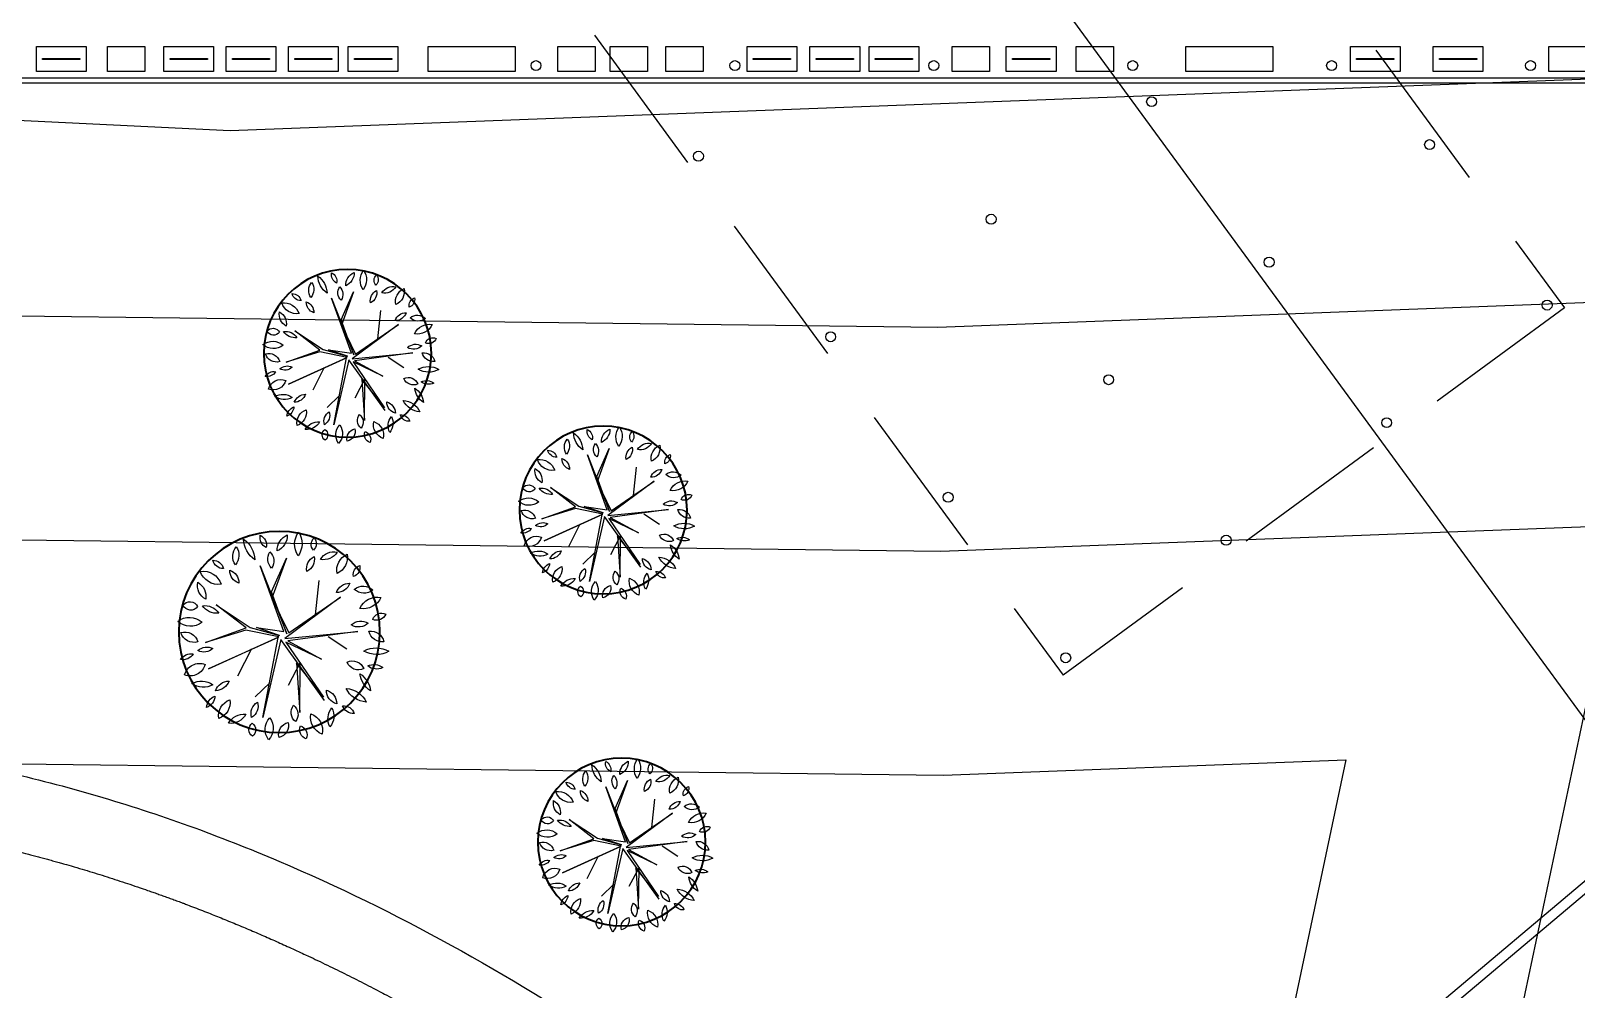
# Model space of a CAD drawing. Header units: millimetres. Extents: x 55520 to 96084, y -58491 to -49645.
# Drawn here: x 59530.2 to 59592.4, y -57801.4 to -57762.9 of the extents above; entities that cross this region are included whole.
import ezdxf

# ---------------------------------------------------------------- set-up
doc = ezdxf.new("R2010")
doc.units = ezdxf.units.MM
doc.linetypes.add('HIDDEN', pattern=[9.525, 6.35, -3.175])
for name, color, linetype in [('Alvenaria Corte', 30, 'Continuous'), ('Alvenaria Vista', 40, 'Continuous'), ('ARQ-COTAS', 1, 'Continuous'), ('Caminhos Principais', 13, 'Continuous'), ('Curvas de Nível', 10, 'Continuous'), ('Esquadrias', 241, 'Continuous'), ('Mobiliário_cinza', 254, 'Continuous'), ('Pilares', 181, 'Continuous'), ('Projeção', 60, 'HIDDEN'), ('Árvores Existentes', 114, 'Continuous')]:
    doc.layers.add(name, color=color, linetype=linetype)

# ---------------------------------------------------------------- blocks, each defined once
blk = doc.blocks.new('tree 17')
at = {"color": 0, "linetype": 'ByBlock'}
for p, q in [((-0.215, 1.813), (-0.082, 0.152)), ((-0.033, 0.269), (-0.182, 1.747)), ((-0.182, 1.747), (-0.149, 0.772)), ((-0.149, 0.772), (-0.808, 1.664)), ((-0.808, 1.664), (-0.082, 0.822)), ((-0.082, 0.152), (-1.511, 1.221)), ((-1.511, 1.221), (-0.099, 0.075)), ((-0.082, 0.822), (-0.619, 1.038)), ((0.327, 1.071), (-0.033, 0.269)), ((0.001, 0.186), (1.346, 1.116)), ((1.346, 1.116), (0.017, 0.269)), ((0.017, 0.269), (0.327, 1.071)), ((0.765, 0.778), (0.909, 1.26)), ((-0.89, 0.728), (-1.344, 0.756)), ((-0.099, 0.075), (-1.738, -0.385)), ((-1.738, -0.385), (-0.082, 0.075)), ((-0.719, -0.113), (-1.344, 0.152)), ((-0.082, 0.075), (-0.542, -0.512)), ((-0.431, -0.496), (-0.049, 0.058)), ((-0.049, 0.058), (-0.326, -0.401)), ((-0.326, -0.401), (0.084, 0.058)), ((1.54, 0.285), (0.001, 0.186)), ((0.084, 0.058), (0.626, -1.404)), ((0.626, -1.404), (0.1, 0.136)), ((0.1, 0.136), (0.444, -0.795)), ((0.15, 0.152), (1.54, 0.285)), ((0.361, -0.684), (0.15, 0.152)), ((0.865, 0.224), (1.418, -0.302)), ((-0.542, -0.512), (-1.411, -0.878)), ((-1.411, -0.878), (-0.509, -0.545)), ((-0.686, -1.37), (-0.431, -0.496)), ((-0.509, -0.545), (-0.686, -1.37)), ((1.18, -1.16), (0.361, -0.684)), ((0.444, -0.795), (1.18, -1.16))]:
    blk.add_line(p, q, dxfattribs=at)
for points in [[(0.106, 2.463, 0.350689), (0.021, 2.165)], [(0.021, 2.165, 0.350689), (0.106, 2.463)], [(0.478, 2.441, 0.27027), (0.329, 1.921)], [(0.329, 1.921, 0.27027), (0.478, 2.441)], [(-1.072, 2.208, 0.45154), (-0.987, 1.9)], [(-0.987, 1.9, 0.45154), (-1.072, 2.208)], [(-0.733, 2.356, 0.375302), (-0.637, 1.847)], [(-0.637, 1.847, 0.375302), (-0.733, 2.356)], [(-0.191, 2.048, 0.30277), (-0.499, 2.346)], [(-0.499, 2.346, 0.30277), (-0.191, 2.048)], [(0.711, 2.314, 0.218613), (0.775, 1.868)], [(0.775, 1.868, 0.218613), (0.711, 2.314)], [(1.253, 2.091, 0.288468), (1.019, 1.847)], [(1.019, 1.847, 0.288468), (1.253, 2.091)], [(-1.147, 1.666, 0.420523), (-1.518, 1.793)], [(-1.518, 1.793, 0.420523), (-1.147, 1.666)], [(-1.009, 1.762, 0.408258), (-0.807, 1.454)], [(-0.807, 1.454, 0.408258), (-1.009, 1.762)], [(-0.053, 2.048, 0.340953), (-0.032, 1.666)], [(-0.032, 1.666, 0.340953), (-0.053, 2.048)], [(0.913, 1.836, 0.440076), (0.722, 1.485)], [(0.722, 1.485, 0.440076), (0.913, 1.836)], [(1.592, 1.9, 0.268637), (1.168, 1.539)], [(1.168, 1.539, 0.268637), (1.592, 1.9)], [(-1.954, 1.39, 0.525994), (-1.773, 1.167)], [(-1.773, 1.167, 0.525994), (-1.954, 1.39)], [(-1.391, 1.326, 0.363335), (-1.731, 1.687)], [(-1.731, 1.687, 0.363335), (-1.391, 1.326)], [(1.645, 1.666, 0.386862), (1.539, 1.273)], [(1.539, 1.273, 0.386862), (1.645, 1.666)], [(-1.38, 0.88, 0.343163), (-1.699, 1.061)], [(-1.699, 1.061, 0.343163), (-1.38, 0.88)], [(1.645, 1.124, 0.341117), (1.327, 0.912)], [(1.327, 0.912, 0.341117), (1.645, 1.124)], [(2.07, 1.22, 0.443589), (1.773, 1.124)], [(1.773, 1.124, 0.443589), (2.07, 1.22)], [(-1.752, 0.923, 0.295875), (-2.177, 0.827)], [(-2.177, 0.827, 0.295875), (-1.752, 0.923)], [(2.229, 0.869, 0.343561), (1.709, 0.753)], [(1.709, 0.753, 0.343561), (2.229, 0.869)], [(-1.816, 0.445, 0.362144), (-2.272, 0.604)], [(-2.272, 0.604, 0.362144), (-1.816, 0.445)], [(2.198, 0.625, 0.38021), (1.89, 0.349)], [(1.89, 0.349, 0.38021), (2.198, 0.625)], [(-2.017, 0.169, 0.288328), (-2.325, 0.243)], [(-2.325, 0.243, 0.288328), (-2.017, 0.169)], [(-1.561, 0.115, 0.309468), (-1.932, 0.084)], [(-1.932, 0.084, 0.309468), (-1.561, 0.115)], [(1.9, 0.179, 0.326555), (1.539, 0.147)], [(1.539, 0.147, 0.326555), (1.9, 0.179)], [(2.325, 0.02, 0.383832), (2.06, 0.115)], [(2.06, 0.115, 0.383832), (2.325, 0.02)], [(-1.89, -0.054, 0.289447), (-2.23, -0.373)], [(-2.23, -0.373, 0.289447), (-1.89, -0.054)], [(2.272, -0.352, 0.351781), (1.826, -0.171)], [(1.826, -0.171, 0.351781), (2.272, -0.352)], [(-1.731, -0.511, 0.447347), (-2.23, -0.628)], [(-2.23, -0.628, 0.447347), (-1.731, -0.511)], [(-1.37, -0.67, 0.315606), (-1.656, -0.851)], [(-1.656, -0.851, 0.315606), (-1.37, -0.67)], [(1.677, -0.787, 0.340003), (1.338, -0.639)], [(1.338, -0.639, 0.340003), (1.677, -0.787)], [(2.134, -0.532, 0.317134), (1.741, -0.649)], [(1.741, -0.649, 0.317134), (2.134, -0.532)], [(-1.784, -0.862, 0.306984), (-2.081, -0.947)], [(-2.081, -0.947, 0.306984), (-1.784, -0.862)], [(-1.529, -1, 0.414115), (-1.688, -1.403)], [(-1.688, -1.403, 0.414115), (-1.529, -1)], [(1.762, -1.425, 0.316942), (1.412, -1.032)], [(1.412, -1.032, 0.316942), (1.762, -1.425)], [(1.752, -0.904, 0.40592), (1.943, -1.106)], [(1.943, -1.106, 0.40592), (1.752, -0.904)], [(-1.179, -1.276, 0.365918), (-1.582, -1.637)], [(-1.582, -1.637, 0.365918), (-1.179, -1.276)], [(-0.765, -1.191, 0.285981), (-0.934, -1.552)], [(-0.934, -1.552, 0.285981), (-0.765, -1.191)], [(0.786, -1.201, 0.368927), (0.987, -1.499)], [(0.987, -1.499, 0.368927), (0.786, -1.201)], [(-1.03, -1.605, 0.559657), (-1.264, -1.839)], [(-1.264, -1.839, 0.559657), (-1.03, -1.605)], [(-0.786, -1.616, 0.321275), (-0.68, -2.019)], [(-0.68, -2.019, 0.321275), (-0.786, -1.616)], [(-0.308, -1.648, 0.362047), (-0.478, -2.168)], [(-0.478, -2.168, 0.362047), (-0.308, -1.648)], [(0.01, -1.414, 0.328832), (0.042, -1.764)], [(0.042, -1.764, 0.328832), (0.01, -1.414)], [(0.616, -1.584, 0.235997), (0.722, -2.094)], [(0.722, -2.094, 0.235997), (0.616, -1.584)], [(0.987, -1.626, 0.337084), (1.062, -1.924)], [(1.062, -1.924, 0.337084), (0.987, -1.626)], [(1.529, -1.541, 0.303563), (1.125, -1.414)], [(1.125, -1.414, 0.303563), (1.529, -1.541)], [(-0.043, -1.881, 0.345907), (-0.106, -2.179)], [(-0.106, -2.179, 0.345907), (-0.043, -1.881)], [(0.212, -1.775, 0.339938), (0.488, -2.072)], [(0.488, -2.072, 0.339938), (0.212, -1.775)]]:
    blk.add_lwpolyline(points, format="xyb")
at = {"lineweight": 40}
blk.add_circle((0, 0), 2.242, dxfattribs=at)
blk = doc.blocks.new('Expo_1')
blk.add_lwpolyline([(55979.651, -57955.975), (55981.651, -57955.975), (55981.651, -57956.975), (55979.651, -57956.975)], close=True)
at = {"layer": 'Esquadrias'}
blk.add_lwpolyline([(55979.901, -57956.45), (55981.401, -57956.45), (55981.401, -57956.5), (55979.901, -57956.5)], close=True, dxfattribs=at)

msp = doc.modelspace()

# ---------------------------------------------------------------- linework, layer by layer
at = {"layer": 'Alvenaria Corte'}
for p, q in [((59708.453, -57699.685), (59572.467, -57814.094)), ((59708.709, -57699.992), (59573.031, -57814.143)), ((59595.636, -57764.968), (59498.523, -57764.968)), ((59595.57, -57764.768), (59526.523, -57764.768))]:
    msp.add_line(p, q, dxfattribs=at)
at = {"layer": 'Alvenaria Vista'}
msp.add_open_spline([(59423.514, -57798.825), (59463.082, -57747.087), (59502.65, -57695.348), (59542.218, -57643.61), (59549.466, -57636.301), (59556.714, -57628.992), (59563.963, -57621.683), (59574.888, -57615.418), (59585.813, -57609.153), (59596.738, -57602.887), (59607.709, -57603.663), (59618.68, -57604.438), (59629.651, -57605.213), (59666.163, -57648.985), (59702.675, -57692.757), (59739.187, -57736.529), (59752.038, -57750.994), (59764.89, -57765.458), (59777.742, -57779.923)], degree=3, knots=[20.322416, 20.322416, 20.322416, 20.322416, 21.305376, 21.305376, 21.305376, 22.305376, 22.305376, 22.305376, 23.305376, 23.305376, 23.305376, 24.305376, 24.305376, 24.305376, 25.305376, 25.305376, 25.305376, 25.593369, 25.593369, 25.593369, 25.593369], dxfattribs=at)
at = {"layer": 'ARQ-COTAS'}
msp.add_lwpolyline([(59508.38, -57670.901), (59506.226, -57672.479), (59597.512, -57797.116), (59599.666, -57795.538)], dxfattribs=at)
at = {"layer": 'Caminhos Principais'}
msp.add_open_spline([(59468.795, -57754.431), (59467.074, -57764.742), (59465.303, -57775.176), (59462.064, -57789.642), (59461.1, -57793.6), (59459.873, -57798.086), (59459.725, -57798.618), (59459.575, -57799.149), (59460.331, -57799.047), (59461.086, -57798.941), (59463.238, -57798.631), (59464.634, -57798.418), (59467.067, -57798.023), (59468.105, -57797.846), (59470.198, -57797.475), (59471.252, -57797.282), (59474.432, -57796.684), (59476.577, -57796.262), (59483.073, -57794.973), (59487.485, -57794.085), (59496.424, -57792.532), (59500.95, -57791.866), (59510.087, -57791.071), (59514.699, -57790.94), (59521.304, -57791.39), (59523.282, -57791.606), (59526.537, -57792.121), (59527.816, -57792.364), (59530.362, -57792.937), (59531.622, -57793.265), (59535.362, -57794.362), (59537.8, -57795.247), (59544.907, -57798.271), (59549.409, -57800.787), (59557.995, -57806.514), (59562.079, -57809.725), (59569.854, -57816.575), (59573.546, -57820.214), (59580.692, -57827.825), (59584.122, -57831.794), (59590.662, -57839.789), (59593.774, -57843.815), (59602.016, -57854.776), (59606.955, -57861.674), (59616.869, -57874.913), (59621.844, -57881.252), (59628.317, -57888.434), (59629.525, -57889.731), (59632.002, -57892.31), (59633.266, -57893.59), (59635.553, -57895.857), (59636.566, -57896.847), (59637.591, -57897.836)], degree=3, knots=[0, 0, 0, 0, 31.409672, 31.409672, 43.166399, 43.166399, 44.747182, 44.747182, 44.747182, 47.085017, 47.085017, 51.415951, 51.415951, 54.631835, 54.631835, 57.847718, 57.847718, 64.279485, 64.279485, 77.14302, 77.14302, 90.006555, 90.006555, 102.870089, 102.870089, 108.357779, 108.357779, 111.907941, 111.907941, 115.458102, 115.458102, 122.558426, 122.558426, 136.634764, 136.634764, 150.711102, 150.711102, 164.787441, 164.787441, 179.466026, 179.466026, 194.144612, 194.144612, 219.586913, 219.586913, 245.029215, 245.029215, 250.783382, 250.783382, 256.537549, 256.537549, 261.016004, 261.016004, 261.016004, 261.016004], dxfattribs=at)
msp.add_rational_spline([(59465.536, -57755.733), (59464.665, -57760.937), (59463.775, -57766.158), (59461.998, -57775.689), (59461.138, -57779.995), (59459.149, -57788.981), (59458.003, -57793.67), (59456.688, -57798.336), (59456.687, -57798.337), (59456.687, -57798.339), (59456.686, -57798.341), (59456.549, -57798.828), (59456.412, -57799.316), (59456.274, -57799.803), (59456.088, -57800.466), (59456.238, -57801.138), (59456.69, -57801.658), (59457.142, -57802.177), (59457.786, -57802.42), (59458.469, -57802.327), (59458.971, -57802.259), (59459.474, -57802.191), (59459.976, -57802.122), (59459.977, -57802.122), (59459.978, -57802.122), (59459.979, -57802.122), (59462.007, -57801.847), (59464.035, -57801.55), (59467.684, -57800.965), (59469.305, -57800.685), (59472.577, -57800.09), (59474.225, -57799.776), (59479.194, -57798.808), (59482.544, -57798.127), (59489.29, -57796.822), (59492.688, -57796.197), (59500.813, -57794.925), (59505.554, -57794.364), (59514.191, -57793.994), (59518.089, -57794.071), (59523.63, -57794.688), (59525.292, -57794.939), (59528.599, -57795.59), (59530.241, -57795.991), (59533.478, -57796.931), (59535.076, -57797.47), (59539.806, -57799.273), (59542.874, -57800.723), (59548.837, -57804.022), (59551.733, -57805.872), (59560.553, -57812.157), (59566.176, -57817.142), (59573.459, -57824.485), (59575.446, -57826.594), (59579.301, -57830.855), (59581.169, -57833.009), (59586.627, -57839.517), (59590.069, -57843.913), (59600.566, -57857.782), (59607.208, -57867.248), (59616.065, -57878.647), (59618.039, -57881.115), (59621.79, -57885.608), (59623.557, -57887.648), (59626.633, -57891.032), (59627.922, -57892.402), (59630.557, -57895.12), (59631.898, -57896.466), (59633.929, -57898.463), (59634.604, -57899.121), (59635.283, -57899.778)], [1, 1, 1, 1, 1, 1, 1, 1, 1, 1, 1, 1, 1, 1, 0.919934982122, 0.919934982122, 1, 0.919934982122, 0.919934982122, 1, 1, 1, 1, 1, 1, 1, 1, 1, 1, 1, 1, 1, 1, 1, 1, 1, 1, 1, 1, 1, 1, 1, 1, 1, 1, 1, 1, 1, 1, 1, 1, 1, 1, 1, 1, 1, 1, 1, 1, 1, 1, 1, 1, 1, 1, 1, 1, 1, 1, 1, 1], degree=3, knots=[3.300707, 3.300707, 3.300707, 3.300707, 19.146239, 19.146239, 32.144713, 32.144713, 46.223275, 46.223275, 46.223275, 46.228431, 46.228431, 46.228431, 47.699367, 47.699367, 47.699367, 48.689646, 48.689646, 48.689646, 49.679925, 49.679925, 49.679925, 51.2199, 51.2199, 51.2199, 51.223127, 51.223127, 51.223127, 57.437436, 57.437436, 62.387255, 62.387255, 67.337074, 67.337074, 77.236711, 77.236711, 87.136349, 87.136349, 100.830346, 100.830346, 112.094135, 112.094135, 116.932256, 116.932256, 121.770377, 121.770377, 126.608498, 126.608498, 136.284741, 136.284741, 145.960983, 145.960983, 166.649698, 166.649698, 174.738056, 174.738056, 182.826415, 182.826415, 199.003131, 199.003131, 233.856655, 233.856655, 243.71926, 243.71926, 252.24399, 252.24399, 258.231325, 258.231325, 264.218659, 264.218659, 267.16835, 267.16835, 267.16835, 267.16835], dxfattribs=at)
at = {"layer": 'Curvas de Nível', "color": 251}
for points in [[(59469.815, -57797.542), (59471.427, -57795.436), (59494.875, -57764.775), (59538.221, -57766.88), (59609.464, -57764.165), (59613.648, -57778.237), (59608.598, -57802.097), (59634.198, -57855.293), (59654.96, -57878.225), (59658.217, -57880.482)], [(59651.081, -57886.487), (59648.983, -57885.032), (59626.652, -57860.369), (59599.157, -57803.235), (59604.369, -57778.61), (59602.827, -57773.425), (59566.686, -57774.802), (59499.172, -57773.972), (59483.117, -57794.965)], [(59643.945, -57892.491), (59643.005, -57891.84), (59619.107, -57865.444), (59589.717, -57804.373), (59594.292, -57782.756), (59566.802, -57783.804), (59503.577, -57783.027), (59496.253, -57792.603)], [(59527.53, -57792.322), (59566.918, -57792.806), (59583.096, -57792.19), (59580.277, -57805.511), (59610.717, -57861.475), (59640.256, -57895.594)]]:
    msp.add_lwpolyline(points, dxfattribs=at)
at = {"layer": 'Mobiliário_cinza'}
for points in [[(59534.785, -57764.505), (59533.285, -57764.505), (59533.285, -57763.505), (59534.785, -57763.505)], [(59549.68, -57764.505), (59546.18, -57764.505), (59546.18, -57763.505), (59549.68, -57763.505)], [(59552.907, -57764.505), (59551.407, -57764.505), (59551.407, -57763.505), (59552.907, -57763.505)], [(59555.008, -57764.505), (59553.508, -57764.505), (59553.508, -57763.505), (59555.008, -57763.505)], [(59557.249, -57764.505), (59555.749, -57764.505), (59555.749, -57763.505), (59557.249, -57763.505)], [(59568.764, -57764.505), (59567.264, -57764.505), (59567.264, -57763.505), (59568.764, -57763.505)], [(59573.744, -57764.505), (59572.244, -57764.505), (59572.244, -57763.505), (59573.744, -57763.505)], [(59580.163, -57764.505), (59576.663, -57764.505), (59576.663, -57763.505), (59580.163, -57763.505)], [(59594.763, -57764.505), (59591.263, -57764.505), (59591.263, -57763.505), (59594.763, -57763.505)]]:
    msp.add_lwpolyline(points, close=True, dxfattribs=at)
at = {"layer": 'Pilares'}
for centre in [(59550.523, -57764.268), (59558.523, -57764.268), (59566.523, -57764.268), (59574.523, -57764.268), (59582.523, -57764.268), (59590.523, -57764.268), (59575.282, -57765.719), (59586.463, -57767.446), (59557.056, -57767.912), (59568.828, -57770.446), (59580.009, -57772.173), (59591.19, -57773.9), (59562.374, -57775.173), (59573.555, -57776.9), (59584.736, -57778.627), (59567.101, -57781.627), (59578.282, -57783.354), (59571.828, -57788.081)]:
    msp.add_circle(centre, 0.2, dxfattribs=at)
at = {"layer": 'Projeção'}
for p, q in [((59550.527, -57717.535), (59591.889, -57774.008)), ((59530.358, -57732.307), (59571.72, -57788.78)), ((59591.889, -57774.008), (59571.72, -57788.78))]:
    msp.add_line(p, q, dxfattribs=at)

# ---------------------------------------------------------------- block references
at = {"layer": 'Mobiliário_cinza', "rotation": 179.9999999999172}
for p in [(115512.081, -115720.479), (115517.208, -115720.479), (115519.712, -115720.479), (115522.219, -115720.479), (115524.621, -115720.479), (115540.661, -115720.479), (115543.193, -115720.479), (115545.571, -115720.479), (115551.09, -115720.479), (115564.929, -115720.479), (115568.261, -115720.479)]:
    msp.add_blockref('Expo_1', p, dxfattribs=at)
at = {"layer": 'Árvores Existentes'}
for p, xscale, yscale, zscale, rotation in [((59542.944, -57775.841), -1.504, 1.504000000000001, 1.504, 220.0749756908868), ((59553.227, -57782.141), -1.504, 1.504000000000001, 1.504, 220.0749756908868), ((59540.201, -57787.044), -1.8048, 1.8048, 1.8048, 220.0749756908869), ((59553.967, -57795.491), -1.504, 1.504000000000001, 1.504, 220.0749756908868)]:
    msp.add_blockref('tree 17', p, dxfattribs=dict(at, xscale=xscale, yscale=yscale, zscale=zscale, rotation=rotation))

doc.saveas('drawing.dxf')
